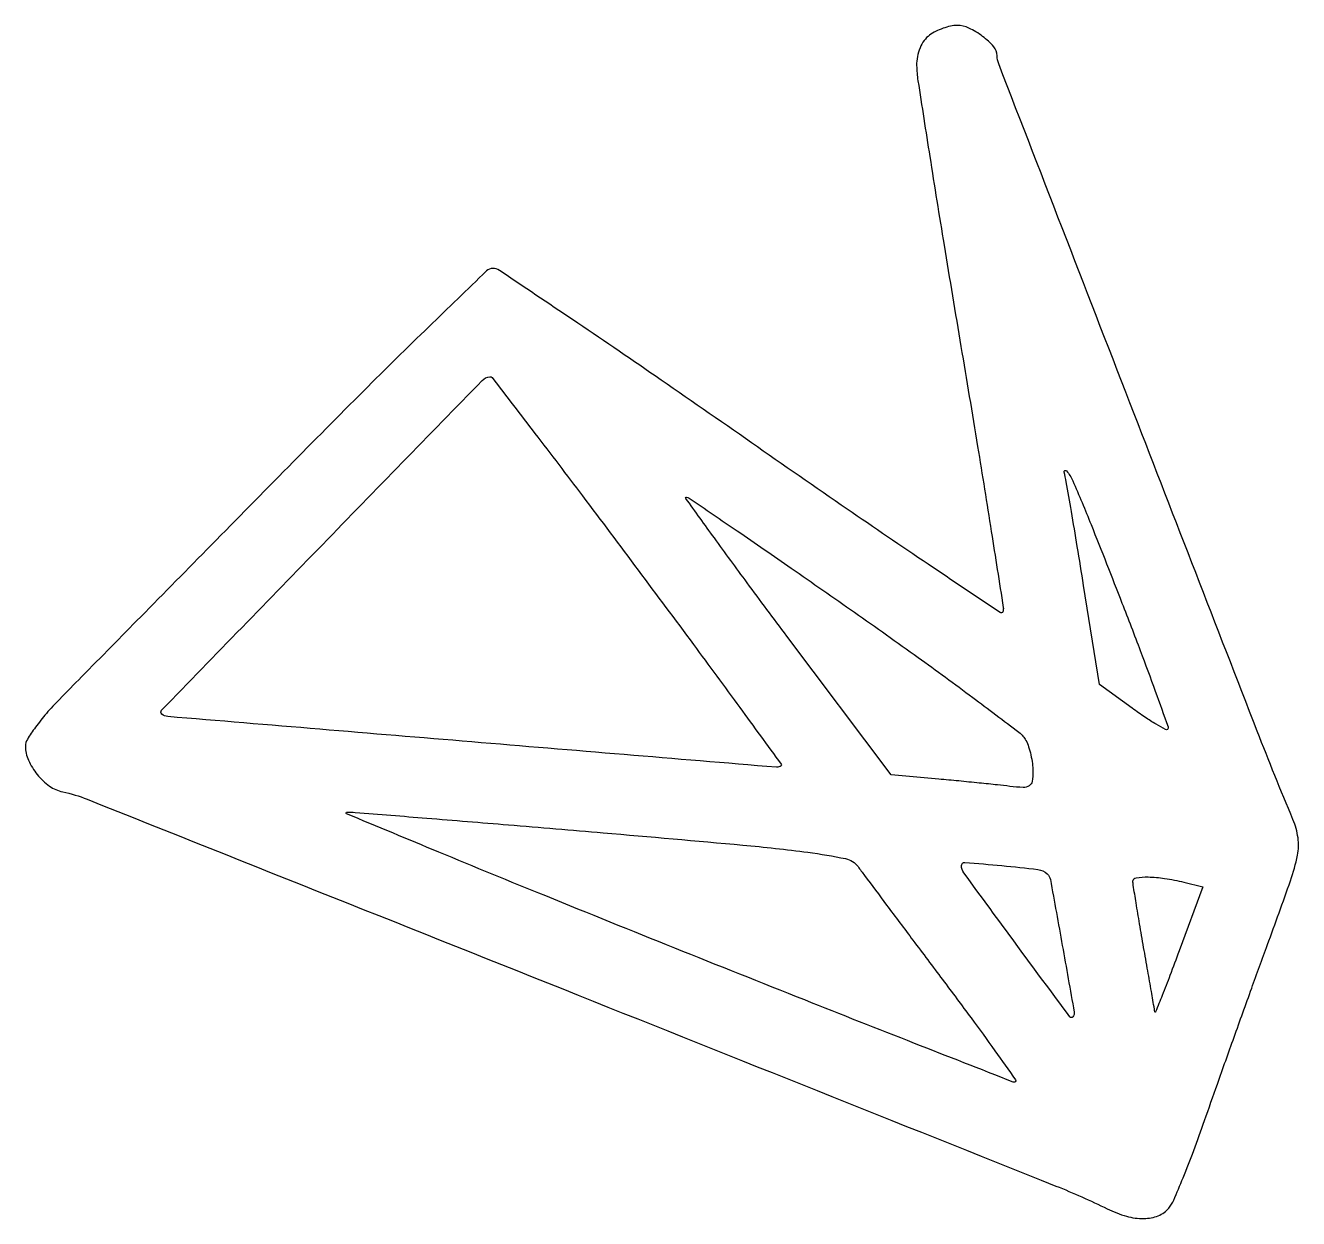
# Model space of a CAD drawing. Extents: x 21 to 199, y 44 to 211.
import ezdxf

# ---------------------------------------------------------------- set-up
doc = ezdxf.new("R2010")
doc.units = 0

msp = doc.modelspace()

# ---------------------------------------------------------------- linework, layer by layer
for points in [[(147.524463, 209.641546, 0.078939), (146.780318, 208.892136, 0.055965), (146.198227, 207.857594, 0.052796), (145.831322, 206.651007, 0.05244), (145.724109, 205.391546, 0.033498), (145.908459, 203.273856, 0.000676), (147.569079, 192.656969, 0.001596), (149.566162, 180.258261, 0.001072), (151.924196, 166.100262, -0.001016), (154.25878, 152.092625, -0.00165), (156.179184, 140.17869, -0.000214), (157.848286, 129.572323, -0.132334), (157.783421, 128.971139, -0.480175), (157.408598, 128.853197, -0.000327), (147.330641, 135.617379, -0.00281), (136.001774, 143.324694, -0.001674), (122.597485, 152.620877, 0.001631), (109.123793, 161.966881, 0.002621), (97.566824, 169.838633, 0.000482), (87.335328, 176.715013, 0.148777), (86.398766, 177, 0.1942), (85.522735, 176.646415, 0.00072), (77.46357, 168.85216, 0.003576), (68.361067, 159.896208, 0.002221), (57.801281, 149.262674, -0.000013), (46.998404, 138.287829, -0.000017), (37.124439, 128.257887, -0.000012), (28.846539, 119.850215, -0.00016), (25.75, 116.707304, 0.0165), (23.931147, 114.73637, 0.02104), (22.395312, 112.798687, 0.019532), (21.265434, 111.107846, 0.13838), (21, 110.167137, 0.10487), (21.417828, 108.196922, 0.066688), (22.650188, 106.191983, 0.066613), (24.368915, 104.579683, 0.103892), (26.221193, 103.767151, -0.043324), (29.645172, 102.734411, -0.000051), (98.341046, 75.325176, -0.000114), (165.222911, 48.614188, -0.018943), (172.403638, 45.424019, 0.044812), (175.101485, 44.388799, 0.072526), (177.533544, 44.065813, 0.090876), (179.546694, 44.461385, 0.126365), (181.028338, 45.534146, 0.070817), (181.699384, 46.625398, 0.005606), (183.022216, 49.765418, 0.00752), (184.507907, 53.568027, 0.005688), (186.028069, 57.784146, -0.00154), (187.815749, 62.874158, -0.000728), (190.152064, 69.43098, -0.000721), (192.617228, 76.286501, -0.001019), (194.834237, 82.38515, 0.002967), (198.043262, 91.320929, 0.03451), (199.032782, 94.898413, 0.085577), (199.105595, 97.315137, 0.064246), (198.397272, 99.88515, -0.006653), (193.406098, 112.239712, -0.000276), (176.174742, 156.654505, -0.000023), (157.215734, 205.609352, -0.092624), (157, 206.76393, 0.182013), (156.52593, 208.023085, 0.051605), (154.964456, 209.470504, 0.051549), (153.043771, 210.625441, 0.110036), (151.362389, 211, 0.054566), (150.469518, 210.902267, 0.030546), (149.418195, 210.600954, 0.03012), (148.380633, 210.161773, 0.04271)], [(106.747659, 134.789264, -0.000938), (114.493747, 124.370535, -0.001562), (120.974819, 115.561632, -0.000099), (126.766507, 107.634683, -0.377174), (126.747659, 107.427121, -0.21363), (126.114397, 107.20457, -0.000028), (83.467304, 110.753856, -0.000036), (40.924485, 114.299873, -0.154951), (40.088749, 114.644079, -0.435743), (40.060149, 115.206804, -0.000082), (62.554332, 138.346546, -0.00013), (84.901423, 161.315514, -0.171963), (86, 161.857434, -0.264351), (86.325689, 161.72004, -0.000184), (92.300875, 153.930542, -0.00199), (98.948279, 145.186233, -0.001207)], [(174.467825, 130.189149, -0.002401), (177.02698, 123.52557, -0.003935), (179.122594, 117.855316, -0.00068), (180.920107, 112.850045, -0.289943), (180.843823, 112.51049, -0.335188), (180.550681, 112.46961, -0.007503), (179.242245, 113.224481, -0.013841), (177.685828, 114.21326, -0.00853), (175.908138, 115.457593), (171.340261, 118.772505), (169.102383, 132.636252, 0.001023), (168.210205, 138.092386, 0.001388), (167.380882, 143.015024, 0.000921), (166.665514, 147.144766, 0.015547), (166.384504, 148.5, -0.785427), (166.705007, 148.664728, -0.074701), (167.571648, 147.297186, -0.009199), (170.143042, 141.169585, -0.00186)], [(137.034228, 128.889962, -0.003104), (145.924291, 122.584012, -0.004698), (153.574077, 116.976382, -0.00191), (160.05162, 112.095161, -0.107866), (161.023707, 110.955703, -0.044175), (161.398289, 110.077343, -0.02323), (161.713214, 108.932129, -0.022923), (161.928815, 107.720283, -0.032569), (162, 106.628612, -0.041618), (161.884068, 105.238215, -0.211119), (161.466304, 104.60404, -0.155311), (160.623702, 104.376271, -0.020321), (158.75, 104.53552, 0.004627), (157.058267, 104.732939, 0.001408), (154.492197, 105.00104, 0.001409), (151.615329, 105.28524, 0.001537), (148.819181, 105.544835), (142.138362, 106.144371), (127.559989, 125.572185, -0.001605), (122.00648, 133.022734, -0.002729), (117.416678, 139.293079, -0.000375), (113.415151, 144.831577, -0.61163), (113.501329, 145, -0.151023), (113.88246, 144.882194, -0.000184), (120.628499, 140.267676, -0.001619), (128.17366, 135.066477, -0.000993)], [(101.866216, 98.034014, -0.001344), (121.397172, 96.321143, -0.010409), (130.505303, 95.306126, -0.016492), (135.791683, 94.427062, -0.190122), (137.526315, 93.306585, 0.0049), (138.431052, 92.069146, 0.00023), (141.529512, 87.921272, 0.000379), (145.214222, 83.001094, 0.000272), (149.337278, 77.510512, -0.0023), (153.347845, 72.124384, -0.003814), (156.674843, 67.540314, -0.000591), (159.56962, 63.476932, -0.365941), (159.547557, 63.214223, -0.298081), (159.257885, 63.15369, -0.000065), (145.41583, 68.57854, -0.001215), (130.05605, 74.643614, -0.000732), (111.870378, 81.906552, -0.001068), (93.808519, 89.195566, -0.001858), (78.855674, 95.33191, -0.000359), (65.954627, 100.693184, -0.813066), (66, 100.930269, -0.024083), (67.16031, 100.893398, -0.000163), (77.154451, 100.089637, -0.000642), (88.585235, 99.151803, -0.000411)], [(164, 92.300052, -0.166035), (164.44865, 91.496864, -0.000828), (166.115321, 82.26912, -0.000655), (167.769885, 72.950448, -0.226879), (167.582225, 72.277083, -0.479215), (167.1517, 72.294729, -0.000364), (159.674731, 82.435395, -0.000595), (152.328258, 92.439207, -0.159387), (152, 93.442797, -0.437021), (152.484314, 93.891078, -0.004426), (157.663732, 93.444079, -0.006796), (162.690131, 92.896387, -0.153742)], [(183.144861, 91.131685), (185.789723, 90.5), (182.461612, 81.5, -0.002321), (181.179958, 78.082953, -0.004161), (180.091124, 75.290625, -0.001483), (179.163045, 72.987696, -0.768178), (179.065383, 73, 0.009095), (179.006873, 73.377949, 0.000108), (178.577454, 75.85, 0.000325), (178.078764, 78.706154, 0.000213), (177.5, 82, -0.001389), (176.926179, 85.311423, -0.002046), (176.442154, 88.223438, -0.000941), (176.044498, 90.707505, -0.038777), (176.001367, 91.25, -0.373978), (176.438283, 91.754301, -0.039441), (178.122768, 91.859347, -0.034088), (180.435947, 91.662927, -0.020399)]]:
    msp.add_lwpolyline(points, format="xyb", close=True)

doc.saveas('drawing.dxf')
